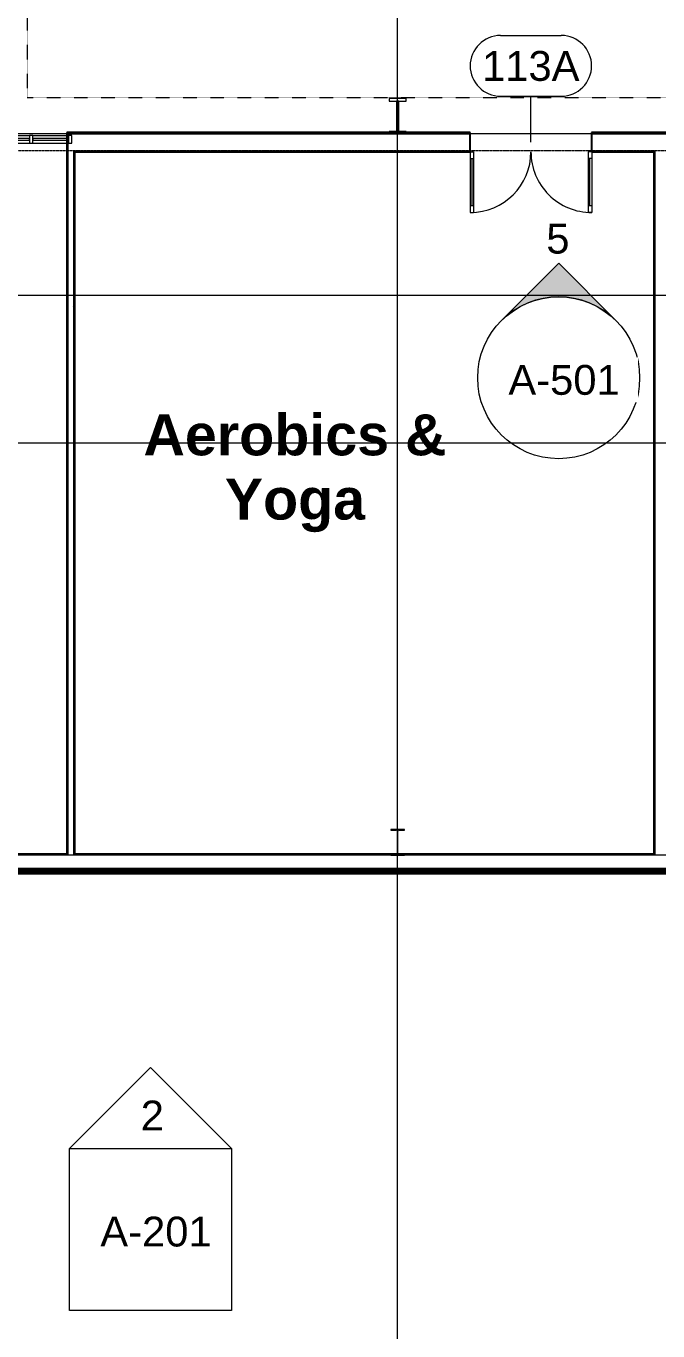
# Model space of a CAD drawing. Header units: inches. Extents: x 21341 to 27231, y -23509 to -20035.
# Drawn here: x 24603 to 24977, y -23069 to -22296 of the extents above; entities that cross this region are included whole.
import ezdxf

# ---------------------------------------------------------------- set-up
doc = ezdxf.new("R2010")
doc.units = ezdxf.units.IN
doc.header["$MEASUREMENT"] = 0
doc.linetypes.add('Dash 1_16_', pattern=[0.125, 0.0625, -0.0625])
doc.linetypes.add('Grid Line 1_2_', pattern=[0.875, 0.5, -0.125, 0.125, -0.125])
for name, color, linetype, lineweight in [('A-DOOR', 31, 'Continuous', 9), ('A-DOOR-GLAZ', 31, 'Continuous', 15), ('A-DOOR-IDEN', 31, 'Continuous', 9), ('A-FLOR-CLRS', 90, 'Dash 1_16_', 9), ('A-GLAZ-CURT', 52, 'Continuous', 9), ('A-GLAZ-CWMG', 51, 'Continuous', 9), ('A-WALL', 113, 'Continuous', 9), ('A-WALL-PATT', 111, 'Continuous', 25), ('C-BLDG-PADS', 91, 'Continuous', 9), ('C-TOPO', 7, 'Continuous', 9), ('G-ANNO-SYMB', 111, 'Continuous', 9), ('I-WALL', 2, 'Continuous', 9), ('L-SITE-WALL', 31, 'Continuous', 9), ('M-AREA-IDEN', 171, 'Continuous', 9), ('S-BEAM', 12, 'Continuous', 9), ('S-COLS', 52, 'Continuous', 9), ('S-GRID', 1, 'Continuous', 9)]:
    doc.layers.add(name, color=color, linetype=linetype, lineweight=lineweight)
doc.styles.add('Arial_1', font='arial.ttf', dxfattribs={"height": 17.703593})
doc.styles.add('Arial_B_1', font='arialbd.ttf', dxfattribs={"height": 24.354149})
pattern_1 = [(0, (0, 0), (61.44, 15.36), [2.534, -43.546, 2.534, -43.546, -245.76]), (0, (0, 0), (61.44, 15.36), [-92.16, 2.534, -89.626, 2.534, -43.546, -107.52]), (0, (0, 0), (61.44, 15.36), [-230.4, 2.534, -28.186, 2.534, -74.266]), (120, (23.04, 7.68), (-44.02215, 45.528601), [2.534, -43.546, 2.534, -43.546, -245.76]), (120, (23.04, 7.68), (-44.02215, 45.528601), [-92.16, 2.534, -89.626, 2.534, -43.546, -107.52]), (120, (23.04, 7.68), (-44.02215, 45.528601), [-230.4, 2.534, -28.186, 2.534, -74.266]), (240, (30.72, 38.4), (-17.41785, -60.888601), [2.534, -43.546, 2.534, -43.546, -245.76]), (240, (30.72, 38.4), (-17.41785, -60.888601), [-92.16, 2.534, -89.626, 2.534, -43.546, -107.52]), (240, (30.72, 38.4), (-17.41785, -60.888601), [-230.4, 2.534, -28.186, 2.534, -74.266])]
pattern_2 = [(225, (24822.89, -22360.053), (19.00703, -19.00703), []), (225, (24822.89, -22388.853), (19.00703, -19.00703), [])]

# ---------------------------------------------------------------- blocks, each defined once
blk = doc.blocks.new('W-Wide Flange-Column - B2_D-V5-First Floor Plan')
at = {"layer": 'S-COLS'}
h = blk.add_hatch(dxfattribs=at)
h.set_pattern_fill('FP_6', color=256, style=0, pattern_type=2)
h.set_pattern_definition([(225, (24822.89, -22779.678), (19.00703, -19.00703), []), (225, (24822.89, -22808.478), (19.00703, -19.00703), [])])
h.paths.add_polyline_path([(4, 7.62), (-4, 7.62), (-4, 7.19), (-0.84, 7.19), (-0.35, 6.99), (-0.14, 6.5), (-0.14, -6.5), (-0.35, -6.99), (-0.84, -7.19), (-4, -7.19), (-4, -7.62), (4, -7.62), (4, -7.19), (0.84, -7.19), (0.35, -6.99), (0.14, -6.5), (0.14, 6.5), (0.35, 6.99), (0.84, 7.19), (4, 7.19)], flags=0)
at = {"layer": 'S-COLS', "lineweight": 15}
for p, q in [((4, 7.62), (-4, 7.62)), ((-4, 7.62), (-4, 7.19)), ((-4, 7.19), (-0.84, 7.19)), ((-0.14, 6.5), (-0.14, -6.5)), ((0.14, -6.5), (0.14, 6.5)), ((0.84, 7.19), (4, 7.19)), ((4, 7.19), (4, 7.62)), ((-0.84, -7.19), (-4, -7.19)), ((-4, -7.19), (-4, -7.62)), ((-4, -7.62), (4, -7.62)), ((4, -7.19), (0.84, -7.19)), ((4, -7.62), (4, -7.19))]:
    blk.add_line(p, q, dxfattribs=at)
for centre, start, end in [((-0.84, 6.5), 0, 90), ((0.84, 6.5), 90, 180), ((-0.84, -6.5), 270, 0), ((0.84, -6.5), 180, 270)]:
    blk.add_arc(centre, 0.691, start, end, dxfattribs=at)
blk = doc.blocks.new('Double-Glass 1 - 72_ x 96_-618616-First Floor Plan')
at = {"layer": 'A-DOOR', "lineweight": 13}
for p, q in [((-36.02, 37.78), (-36.02, 41.78)), ((-36.02, 41.78), (-34, 41.78)), ((-34, 37.78), (-34, 41.78)), ((34, 37.78), (34, 41.78)), ((36, 41.78), (34, 41.78)), ((36, 37.78), (36, 41.78)), ((-36.02, 37.78), (-34, 37.78)), ((34, 37.78), (36, 37.78)), ((-36.02, 9.78), (-34, 9.78)), ((-36.02, 5.78), (-36.02, 9.78)), ((-34, 5.78), (-34, 9.78)), ((36, 9.78), (34, 9.78)), ((34, 5.78), (34, 9.78)), ((36, 5.78), (36, 9.78)), ((-36.02, 5.78), (-34, 5.78)), ((36, 5.78), (34, 5.78))]:
    blk.add_line(p, q, dxfattribs=at)
at = {"layer": 'A-DOOR'}
for p, q in [((-36.02, 9.78), (-36.02, 37.78)), ((-34, 9.78), (-34, 37.78)), ((34, 9.78), (34, 37.78)), ((36, 9.78), (36, 37.78))]:
    blk.add_line(p, q, dxfattribs=at)
for centre, radius, start, end in [((-36.02, 5.78), 36, 360, 90), ((36, 5.76), 36.02, 90, 179.96662)]:
    blk.add_arc(centre, radius, start, end, dxfattribs=at)
at = {"layer": 'A-DOOR-GLAZ'}
for p, q in [((-35, 37.78), (-35, 9.78)), ((35, 9.78), (35, 37.78))]:
    blk.add_line(p, q, dxfattribs=at)
blk = doc.blocks.new('System Panel - Glazed-809283-First Floor Plan')
at = {"layer": 'A-GLAZ-CURT'}
for p, q in [((10.5, 1.25), (-10.5, 1.25)), ((-10.5, 1.25), (-10.5, 0.25)), ((-10.5, 0.25), (10.5, 0.25)), ((10.5, 1.25), (-9.51, 1.25)), ((-9.5, 0.25), (10.5, 0.25)), ((10.5, 0.25), (10.5, 1.25)), ((10.5, 1.25), (10.5, 0.25))]:
    blk.add_line(p, q, dxfattribs=at)
blk = doc.blocks.new('Rectangular Mullion - Rectangular Mullion 1-771667-First Floor Plan')
at = {"layer": 'A-GLAZ-CWMG'}
for p, q in [((24606.77, -22360.55), (24626.77, -22360.55)), ((24606.77, -22365.05), (24626.77, -22365.05))]:
    blk.add_line(p, q, dxfattribs=at)
blk = doc.blocks.new('Rectangular Mullion - Rectangular Mullion 1-809287-First Floor Plan')
at = {"layer": 'A-GLAZ-CWMG', "lineweight": 13}
for p, q in [((0, 1.5), (-2, 1.5)), ((-2, 1.5), (-2, -3)), ((0, -3), (0, 1.5)), ((-2, -3), (0, -3))]:
    blk.add_line(p, q, dxfattribs=at)
blk = doc.blocks.new('System Panel - Glazed-809284-First Floor Plan')
at = {"layer": 'A-GLAZ-CURT'}
for p, q in [((17.09375, 1.25), (-17.09375, 1.25)), ((-17.09375, 1.25), (-17.09375, 0.25)), ((-17.09375, 0.25), (-17.09375, 1.25)), ((17.09375, 1.25), (-17.09375, 1.25)), ((-17.09375, 0.25), (17.09375, 0.25)), ((-17.09375, 0.25), (17.09375, 0.25)), ((17.09375, 0.25), (17.09375, 1.25)), ((17.09375, 1.25), (17.09375, 0.25))]:
    blk.add_line(p, q, dxfattribs=at)
blk = doc.blocks.new('Rectangular Mullion - Rectangular Mullion 1-769167-First Floor Plan')
at = {"layer": 'A-GLAZ-CWMG'}
for p, q in [((24498.2, -22360.55), (24532.39, -22360.55)), ((24498.2, -22365.05), (24532.39, -22365.05))]:
    blk.add_line(p, q, dxfattribs=at)
blk = doc.blocks.new('Rectangular Mullion - Rectangular Mullion 1-809282-First Floor Plan')
at = {"layer": 'A-GLAZ-CWMG', "lineweight": 13}
for p, q in [((-1, 1.5), (1, 1.5)), ((-1, -3), (-1, 1.5)), ((1, 1.5), (1, -3)), ((1, -3), (-1, -3))]:
    blk.add_line(p, q, dxfattribs=at)
blk = doc.blocks.new('columns and girder2 - one-V34-First Floor Plan')
at = {"layer": 'S-BEAM'}
h = blk.add_hatch(dxfattribs=at)
h.set_pattern_fill('FP_24', color=256, style=0, pattern_type=2)
h.set_pattern_definition(pattern_2)
h.paths.add_polyline_path([(5, -1.25), (-5, -1.25), (-5, -2), (5, -2)], flags=0)
h.paths.add_polyline_path([(-5, -20), (-5, -21.5), (5, -21.5), (5, -20)], flags=0)
h.paths.add_polyline_path([(5, -1204.75), (-5, -1204.75), (-5, -1206.25), (5, -1206.25)], flags=0)
h.paths.add_polyline_path([(5, -1224.25), (-5, -1224.25), (-5, -1225), (5, -1225)], flags=0)
h = blk.add_hatch(dxfattribs=at)
h.set_pattern_fill('FP_24', color=256, style=0, pattern_type=2)
h.set_pattern_definition(pattern_2)
h.paths.add_polyline_path([(-0.63, -2), (-0.63, -20), (0.62, -20), (0.62, -2)], flags=0)
h.paths.add_polyline_path([(0.62, -1206.25), (-0.63, -1206.25), (-0.63, -1224.25), (0.62, -1224.25)], flags=0)
at = {"layer": 'S-BEAM', "lineweight": 15}
for p, q in [((-5, -1.25), (-5, -2)), ((-5, -2), (5, -2)), ((0.62, -2), (-0.63, -2)), ((-0.63, -2), (-0.63, -20)), ((0.62, -20), (0.62, -2)), ((5, -2), (5, -1.25)), ((5, -20), (-5, -20)), ((-5, -20), (-5, -21.5)), ((-5, -21.5), (5, -21.5)), ((-0.63, -20), (0.62, -20)), ((5, -21.5), (5, -20))]:
    blk.add_line(p, q, dxfattribs=at)
blk = doc.blocks.new('Elevation - Detail Number-93309-First Floor Plan')
at = {"layer": 'G-ANNO-SYMB'}
for p, q in [((-0.25, -0.25), (-0.25, 0.25)), ((-0.25, 0.25), (0.25, 0.25)), ((0.25, 0.25), (0.25, -0.25)), ((0.25, -0.25), (-0.25, -0.25))]:
    blk.add_line(p, q, dxfattribs=at)
blk = doc.blocks.new('Elevation - Detail Number-93036-First Floor Plan')
at = {"layer": 'G-ANNO-SYMB'}
for p, q in [((0, 0.25), (-0.25, 0)), ((0.25, 0), (0, 0.25)), ((-0.25, 0), (0.25, 0))]:
    blk.add_line(p, q, dxfattribs=at)
blk = doc.blocks.new('Elevation - Filled Arrow-93797-First Floor Plan')
at = {"layer": 'G-ANNO-SYMB'}
blk.add_circle((0, 0), 0.25, dxfattribs=at)
blk = doc.blocks.new('Elevation - Filled Arrow-93526-First Floor Plan')
at = {"layer": 'G-ANNO-SYMB'}
h = blk.add_hatch(color=256, dxfattribs=at)
edge = h.paths.add_edge_path(flags=0)
edge.add_line((0, 0.3536), (0.1768, 0.1768))
edge.add_arc((0, 0), 0.25, 45, 135)
edge.add_line((-0.1768, 0.1768), (0, 0.3536))
for p, q in [((0, 0.3536), (-0.1768, 0.1768)), ((0, 0.3536), (-0.1768, 0.1768)), ((0.1768, 0.1768), (0, 0.3536)), ((0.1768, 0.1768), (0, 0.3536))]:
    blk.add_line(p, q, dxfattribs=at)
blk.add_arc((0, 0), 0.25, 45, 135, dxfattribs=at)
blk = doc.blocks.new('Door Tag - Door Tag-4658-First Floor Plan')
at = {"layer": 'A-DOOR-IDEN'}
for p, q in [((-0.09375, 0.09375), (0.09375, 0.09375)), ((-0.09375, -0.09375), (0.09375, -0.09375))]:
    blk.add_line(p, q, dxfattribs=at)
for centre, start, end in [((-0.09375, 0), 90, 270), ((0.09375, 0), 270, 90)]:
    blk.add_arc(centre, 0.09375, start, end, dxfattribs=at)

msp = doc.modelspace()

# ---------------------------------------------------------------- hatches: boundary and pattern name
at = {"layer": 'A-WALL-PATT', "lineweight": 9}
h = msp.add_hatch(dxfattribs=at)
h.set_pattern_fill('FP_13', color=256, style=0, pattern_type=2)
h.set_pattern_definition(pattern_1)
h.paths.add_polyline_path([(24627.39023, -22787.30281), (24627.39023, -22359.55281), (24626.76523, -22359.55281), (24626.76523, -22787.30281)], flags=0)
h = msp.add_hatch(dxfattribs=at)
h.set_pattern_fill('FP_13', color=256, style=0, pattern_type=2)
h.set_pattern_definition(pattern_1)
h.paths.add_polyline_path([(24631.51523, -22787.30281), (24631.51523, -22369.55281), (24630.89023, -22369.55281), (24630.89023, -22787.30281)], flags=0)
h = msp.add_hatch(dxfattribs=at)
h.set_pattern_fill('FP_13', color=256, style=0, pattern_type=2)
h.set_pattern_definition(pattern_1)
h.paths.add_polyline_path([(25739.51523, -22370.17781), (25739.51523, -22369.55281), (25736.51523, -22369.55281), (25736.51523, -22370.17781)], flags=0)
h.paths.add_polyline_path([(25731.76523, -22370.17781), (25731.76523, -22369.55281), (25659.01523, -22369.55281), (25659.01523, -22370.17781), (25672.68621, -22370.17781)], flags=0)
h.paths.add_polyline_path([(25654.26523, -22370.17781), (25654.26523, -22369.55281), (25582.26523, -22369.55281), (25582.26523, -22370.17781), (25603.56771, -22370.17781)], flags=0)
h.paths.add_polyline_path([(25570.76523, -22370.17781), (25577.51523, -22370.17781), (25577.51523, -22369.55281), (25570.76523, -22369.55281)], flags=0)
h.paths.add_polyline_path([(25474.26523, -22370.17781), (25474.26523, -22369.55281), (25445.05161, -22369.55281), (25445.05161, -22370.17781)], flags=0)
h.paths.add_polyline_path([(25440.30161, -22370.17781), (25440.30161, -22369.55281), (25380.51523, -22369.55281), (25380.51523, -22370.17781), (25396.21221, -22370.17781)], flags=0)
h.paths.add_polyline_path([(25375.76523, -22370.17781), (25375.76523, -22369.55281), (25305.26523, -22369.55281), (25305.26523, -22370.17781)], flags=0)
h.paths.add_polyline_path([(25300.51523, -22370.17781), (25300.51523, -22369.55281), (25169.51523, -22369.55281), (25169.51523, -22370.17781), (25257.97521, -22370.17781)], flags=0)
h.paths.add_polyline_path([(25110.01523, -22370.17781), (25110.89023, -22370.17781), (25110.89023, -22369.55281), (25110.01523, -22369.55281)], flags=0)
h.paths.add_polyline_path([(25105.26523, -22370.17781), (25105.26523, -22369.55281), (24979.51523, -22369.55281), (24979.51523, -22370.17781), (24981.50121, -22370.17781)], flags=0)
h.paths.add_polyline_path([(24974.76523, -22370.17781), (24974.76523, -22369.55281), (24937.89023, -22369.55281), (24937.89023, -22370.17781)], flags=0)
h.paths.add_polyline_path([(24865.89023, -22370.17781), (24865.89023, -22369.55281), (24631.51523, -22369.55281), (24631.51523, -22370.17781), (24705.02721, -22370.17781)], flags=0)
h = msp.add_hatch(dxfattribs=at)
h.set_pattern_fill('FP_13', color=256, style=0, pattern_type=2)
h.set_pattern_definition(pattern_1)
h.paths.add_polyline_path([(24975.39023, -22787.30281), (24975.39023, -22369.55281), (24974.76523, -22369.55281), (24974.76523, -22787.30281)], flags=0)
h = msp.add_hatch(dxfattribs=at)
h.set_pattern_fill('FP_15', color=256, style=0, pattern_type=2)
h.set_pattern_definition([(0, (0, 0), (0, 24), []), (90, (0, 0), (-24, 1e-15), [])])
h.paths.add_polyline_path([(24244.01523, -22796.80281), (25078.01523, -22796.80281), (25078.01523, -22796.05281), (24244.01523, -22796.05281)], flags=0)

# ---------------------------------------------------------------- linework, layer by layer
at = {"layer": 'A-DOOR-IDEN'}
msp.add_line((24901.89023, -22364.49031), (24901.89023, -22337.20431), dxfattribs=at)
at = {"layer": 'A-FLOR-CLRS'}
for p, q in [((24603.39023, -21938.53974), (24603.39023, -22338.05281)), ((24603.39023, -22338.05281), (25975.39023, -22338.05281))]:
    msp.add_line(p, q, dxfattribs=at)
at = {"layer": 'A-WALL'}
for p, q in [((24626.76523, -22359.55281), (24865.89023, -22359.55281)), ((24627.39023, -22359.55281), (24627.39023, -22787.30281)), ((24937.89023, -22359.55281), (25110.89023, -22359.55281)), ((24630.89023, -22369.55281), (24630.89023, -22787.30281)), ((24630.89023, -22369.55281), (24865.89023, -22369.55281)), ((24937.89023, -22369.55281), (24975.39023, -22369.55281)), ((24974.76523, -22370.17781), (24974.76523, -22369.55281)), ((24975.39023, -22369.55281), (24975.39023, -22787.30281)), ((24627.39023, -22787.30281), (24537.39023, -22787.30281)), ((24626.76523, -22786.67781), (24626.76523, -22787.30281)), ((24818.89023, -22787.30281), (24630.89023, -22787.30281)), ((24631.51523, -22786.67781), (24631.51523, -22787.30281)), ((24975.39023, -22787.30281), (24826.89023, -22787.30281)), ((24974.76523, -22786.67781), (24974.76523, -22787.30281)), ((25078.01523, -22795.30281), (24244.01523, -22795.30281)), ((25078.01523, -22796.05281), (24244.01523, -22796.05281)), ((25078.01523, -22796.80281), (24244.01523, -22796.80281)), ((25078.01523, -22797.67781), (24244.01523, -22797.67781))]:
    msp.add_line(p, q, dxfattribs=at)
at = {"layer": 'C-BLDG-PADS'}
msp.add_line((24243.76523, -22798.30281), (25078.01523, -22798.30281), dxfattribs=at)
at = {"layer": 'C-TOPO'}
msp.add_line((25078.01523, -22798.30225), (24243.76523, -22798.30225), dxfattribs=at)
at = {"layer": 'G-ANNO-SYMB'}
msp.add_line((26311.57087, -22455.32929), (21995.34356, -22455.32929), dxfattribs=at)
at = {"layer": 'I-WALL', "lineweight": 25}
for p, q in [((24631.51523, -22358.80281), (24626.76523, -22358.80281)), ((24626.76523, -22358.80281), (24626.76523, -22786.67781)), ((24631.51523, -22786.67781), (24631.51523, -22370.17781)), ((24974.76523, -22370.17781), (24974.76523, -22786.67781))]:
    msp.add_line(p, q, dxfattribs=at)
at = {"layer": 'L-SITE-WALL', "lineweight": 25}
for p, q in [((24865.89023, -22358.80281), (24631.51523, -22358.80281)), ((24865.89023, -22370.17781), (24865.89023, -22358.80281)), ((25110.89023, -22358.80281), (24937.89023, -22358.80281)), ((24937.89023, -22358.80281), (24937.89023, -22370.17781)), ((24631.51523, -22370.17781), (24865.89023, -22370.17781)), ((24937.89023, -22370.17781), (24974.76523, -22370.17781)), ((24626.76523, -22786.67781), (24533.76407, -22786.67781)), ((24822.51638, -22786.67781), (24631.51523, -22786.67781)), ((24974.76523, -22786.67781), (24823.26407, -22786.67781)), ((24244.01523, -22797.92781), (25078.01523, -22797.92781))]:
    msp.add_line(p, q, dxfattribs=at)
at = {"layer": 'S-GRID', "linetype": 'Grid Line 1_2_'}
for p, q in [((24822.89023, -23095.79981), (24822.89023, -20550.05281)), ((24822.89023, -23413.24119), (24822.89023, -20902.42781)), ((26719.06441, -22359.55281), (22653.5125, -22359.55281)), ((27097.46684, -22359.55281), (22737.5125, -22359.55281)), ((27001.46684, -22369.55281), (22737.5125, -22369.55281)), ((26427.34156, -22543.05281), (21471.35909, -22543.05281)), ((26719.06441, -22543.05281), (21790.20666, -22543.05281)), ((26427.34156, -22787.30281), (21471.35909, -22787.30281)), ((26719.06441, -22787.30281), (21790.20666, -22787.30281)), ((26331.34156, -22795.30281), (21567.35909, -22795.30281)), ((26623.06441, -22795.30281), (21915.51852, -22795.30281))]:
    msp.add_line(p, q, dxfattribs=at)

# ---------------------------------------------------------------- block references
at = {"layer": 'A-DOOR', "rotation": 180}
msp.add_blockref('Double-Glass 1 - 72_ x 96_-618616-First Floor Plan', (24901.89023, -22364.39656), dxfattribs=at)
at = {"layer": 'A-DOOR-IDEN', "xscale": 191.9999999999999, "yscale": 191.9999999999999, "zscale": 191.9999999999999}
msp.add_blockref('Door Tag - Door Tag-4658-First Floor Plan', (24901.89023, -22319.20431), dxfattribs=at)
at = {"layer": 'A-GLAZ-CURT', "rotation": 180}
for name, p in [('System Panel - Glazed-809284-First Floor Plan', (24587.67148, -22362.05281)), ('System Panel - Glazed-809283-First Floor Plan', (24617.26523, -22362.05281))]:
    msp.add_blockref(name, p, dxfattribs=at)
at = {"layer": 'A-GLAZ-CWMG'}
for name, p in [('Rectangular Mullion - Rectangular Mullion 1-769167-First Floor Plan', (72.375, 0)), ('Rectangular Mullion - Rectangular Mullion 1-771667-First Floor Plan', (0, 0)), ('Rectangular Mullion - Rectangular Mullion 1-809287-First Floor Plan', (24629.76523, -22362.05281))]:
    msp.add_blockref(name, p, dxfattribs=at)
at = {"layer": 'A-GLAZ-CWMG', "extrusion": (0, 0, -1)}
msp.add_blockref('Rectangular Mullion - Rectangular Mullion 1-809282-First Floor Plan', (-24605.76523, -22362.05281), dxfattribs=at)
at = {"layer": 'G-ANNO-SYMB', "xscale": 191.9999999999999, "yscale": 191.9999999999999, "zscale": 191.9999999999999}
for name, p in [('Elevation - Filled Arrow-93526-First Floor Plan', (24918.33598, -22504.20295)), ('Elevation - Filled Arrow-93797-First Floor Plan', (24918.33598, -22504.20295)), ('Elevation - Detail Number-93036-First Floor Plan', (24676.48128, -22961.3154)), ('Elevation - Detail Number-93309-First Floor Plan', (24676.48128, -23009.3154))]:
    msp.add_blockref(name, p, dxfattribs=at)
at = {"layer": 'S-BEAM', "rotation": 180}
msp.add_blockref('columns and girder2 - one-V34-First Floor Plan', (24822.89023, -22360.05281), dxfattribs=at)
at = {"layer": 'S-COLS', "rotation": 180}
msp.add_blockref('W-Wide Flange-Column - B2_D-V5-First Floor Plan', (24822.89023, -22779.67781), dxfattribs=at)

# ---------------------------------------------------------------- texts
at = {"layer": 'A-DOOR-IDEN', "insert": (24901.80758, -22310.39553), "char_height": 17.703593, "width": 68.904, "attachment_point": 2, "line_spacing_factor": 0.938532, "style": 'Arial_1'}
msp.add_mtext('113A', dxfattribs=at)
at = {"layer": 'M-AREA-IDEN', "insert": (24762.03856, -22525.83433), "char_height": 24.354149, "width": 207.36, "attachment_point": 2, "line_spacing_factor": 0.938532, "style": 'Arial_B_1'}
msp.add_mtext('Aerobics &\\PYoga', dxfattribs=at)

# ---------------------------------------------------------------- next in the draw order: texts
at = {"layer": 'G-ANNO-SYMB', "attachment_point": 2, "line_spacing_factor": 0.938532, "style": 'Arial_1', "bg_fill": 3, "box_fill_scale": 1.25, "bg_fill_color": 0, "bg_fill_transparency": 0}
for s, insert, char_height, width in [('5', (24917.87195, -22412.82254), 17.70359, 16.416), ('A-501', (24921.53112, -22496.57608), 17.703593, 78.624), ('2', (24677.51726, -22932.86956), 17.70359, 16.416), ('A-201', (24679.67642, -23001.68854), 17.703593, 78.624)]:
    msp.add_mtext(s, dxfattribs=dict(at, insert=insert, char_height=char_height, width=width))

doc.saveas('drawing.dxf')
